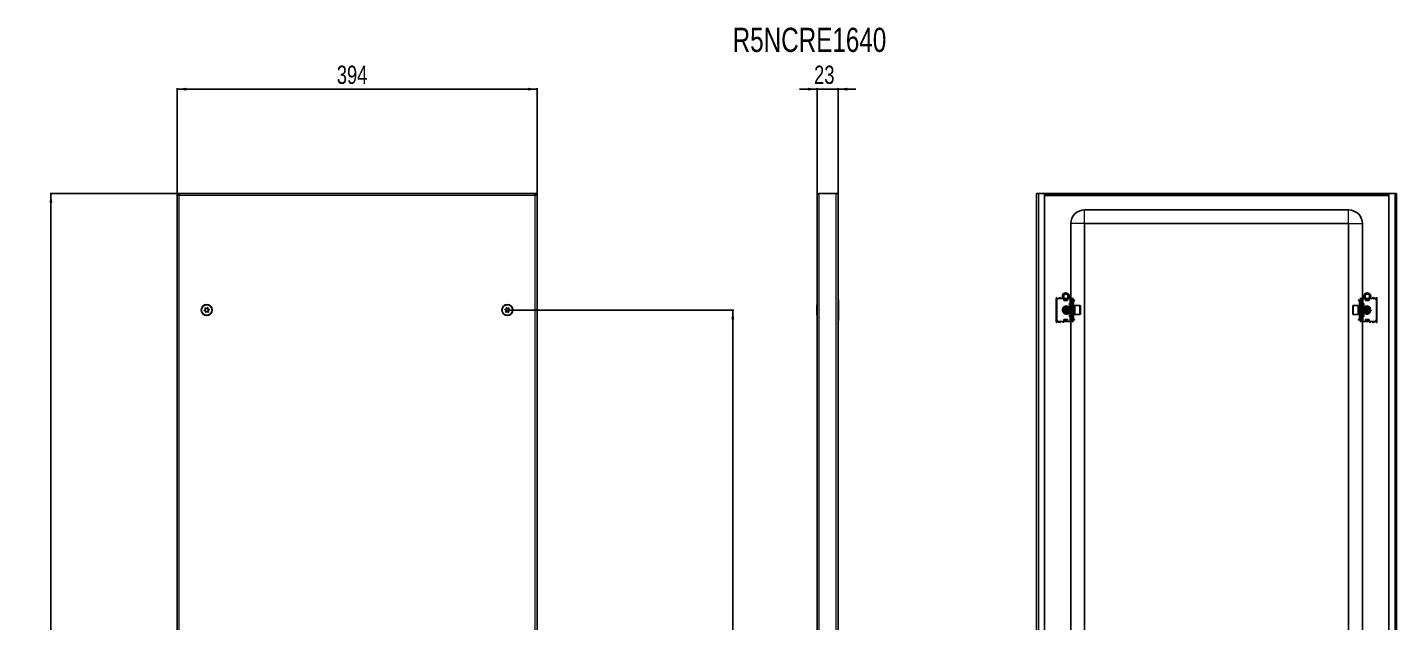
# Model space of a CAD drawing. Header units: millimetres. Extents: x 4 to 1503, y -702 to 1192.
# Drawn here: x 4 to 1503, y 541 to 1192 of the extents above; entities that cross this region are included whole.
import ezdxf

# ---------------------------------------------------------------- set-up
doc = ezdxf.new("R2010")
doc.units = ezdxf.units.MM
doc.layers.add('FORMAT', color=7, linetype='Continuous')
doc.styles.add('SLDTEXTSTYLE0', font='TXT', dxfattribs={"width": 0.75})
doc.dimstyles.new('SLDDIMSTYLE0', dxfattribs={"dimtxt": 20, "dimasz": 10, "dimexe": 0, "dimexo": 0.0625, "dimgap": 5, "dimtad": 2, "dimdec": 1, "dimrnd": 1e-09, "dimzin": 12, "dimdsep": 46, "dimtxsty": 'SLDTEXTSTYLE0', "dimsah": 1, "dimcen": 0.09, "dimadec": 0, "dimazin": 3, "dimtfac": 1, "dimtmove": 0, "dimatfit": 0, "dimfxl": 0, "dimfrac": 2, "dimtolj": 1, "dimtzin": 12, "dimarcsym": 0})
doc.dimstyles.new('SLDDIMSTYLE1', dxfattribs={"dimtxt": 20, "dimasz": 10, "dimexe": 0, "dimexo": 0.0625, "dimgap": 5, "dimtad": 2, "dimdec": 1, "dimrnd": 1e-09, "dimzin": 12, "dimdsep": 46, "dimtxsty": 'SLDTEXTSTYLE0', "dimsah": 1, "dimcen": 0.09, "dimadec": 0, "dimazin": 3, "dimtfac": 1, "dimtofl": 0, "dimtmove": 0, "dimatfit": 3, "dimfxl": 0, "dimfrac": 2, "dimtolj": 1, "dimtzin": 12, "dimarcsym": 0})

# ---------------------------------------------------------------- blocks, each defined once
blk = doc.blocks.new('_D')
at = {"layer": 'FORMAT'}
for p, q in [((868.5, 1124.4), (849.3, 1124.4)), ((868.5, 1008.1), (868.5, 1125.4)), ((868.5, 1124.4), (891.5, 1124.4)), ((891.5, 1010.2), (891.5, 1125.4)), ((891.5, 1124.4), (910.7, 1124.4))]:
    blk.add_line(p, q, dxfattribs=at)
for points in [[(868.5, 1124.4), (858.5, 1125.9), (858.5, 1122.8)], [(891.5, 1124.4), (901.5, 1122.8), (901.5, 1125.9)]]:
    blk.add_solid(points, dxfattribs=at)
at = {"layer": 'FORMAT', "insert": (865.2, 1150.1), "char_height": 20, "attachment_point": 1, "style": 'SLDTEXTSTYLE0'}
blk.add_mtext('23', dxfattribs=at)
blk = doc.blocks.new('_D_1')
at = {"layer": 'FORMAT'}
for p, q in [((168.1, 1010.2), (29.1, 1010.2)), ((30.1, 1010.2), (30.1, -544.8)), ((168.1, -544.8), (29.1, -544.8))]:
    blk.add_line(p, q, dxfattribs=at)
for points in [[(30.1, 1010.2), (28.5, 1000.2), (31.6, 1000.2)], [(30.1, -544.8), (31.6, -534.8), (28.5, -534.8)]]:
    blk.add_solid(points, dxfattribs=at)
at = {"layer": 'FORMAT', "insert": (4.3, 203.1), "char_height": 20, "attachment_point": 1, "rotation": 90, "style": 'SLDTEXTSTYLE0'}
blk.add_mtext('1555', dxfattribs=at)
blk = doc.blocks.new('_D_2')
at = {"layer": 'FORMAT'}
for p, q in [((168.1, 1010.2), (168.1, 1125.4)), ((168.1, 1124.4), (562.1, 1124.4)), ((562.1, 1010.2), (562.1, 1125.4))]:
    blk.add_line(p, q, dxfattribs=at)
for points in [[(168.1, 1124.4), (178.1, 1122.8), (178.1, 1125.9)], [(562.1, 1124.4), (552.1, 1125.9), (552.1, 1122.8)]]:
    blk.add_solid(points, dxfattribs=at)
at = {"layer": 'FORMAT', "insert": (342.9, 1150.1), "char_height": 20, "attachment_point": 1, "style": 'SLDTEXTSTYLE0'}
blk.add_mtext('394', dxfattribs=at)
blk = doc.blocks.new('_D_3')
at = {"layer": 'FORMAT'}
for p, q in [((529.6, 882.7), (777.3, 882.7)), ((776.3, 882.7), (776.3, -417.3)), ((529.6, -417.3), (777.3, -417.3))]:
    blk.add_line(p, q, dxfattribs=at)
for points in [[(776.3, 882.7), (774.7, 872.7), (777.8, 872.7)], [(776.3, -417.3), (777.8, -407.3), (774.7, -407.3)]]:
    blk.add_solid(points, dxfattribs=at)
at = {"layer": 'FORMAT', "insert": (750.5, 203.1), "char_height": 20, "attachment_point": 1, "rotation": 90, "style": 'SLDTEXTSTYLE0'}
blk.add_mtext('1300', dxfattribs=at)

msp = doc.modelspace()

# ---------------------------------------------------------------- linework, layer by layer
at = {"color": 7, "linetype": 'Continuous', "lineweight": 25}
for p, q in [((168.08, 1010.2), (168.08, -544.8)), ((168.08, 1010.2), (169.58, 1010.2)), ((169.78, 1010.2), (169.58, 1010.2)), ((169.78, 1009.09), (169.78, 1010.2)), ((560.38, 1010.2), (169.78, 1010.2)), ((560.38, 1009.08), (560.38, 1010.2)), ((560.58, 1010.2), (560.38, 1010.2)), ((560.58, 1010.2), (562.08, 1010.2)), ((562.08, -544.8), (562.08, 1010.2)), ((868.5, -542.7), (868.5, 1008.1)), ((870.6, 1010.2), (889.4, 1010.2)), ((889.4, 1010.2), (891.5, 1010.2)), ((891.5, 1010.2), (891.5, -544.8)), ((1108.66, 1010.2), (1110.76, 1010.2)), ((1108.66, -544.8), (1108.66, 1010.2)), ((1110.76, 1010.2), (1117.16, 1010.2)), ((1117.16, 1010.2), (1117.16, -544.8)), ((1117.16, 1010.2), (1494.16, 1010.2)), ((1117.16, 1008.7), (1494.16, 1008.7)), ((1494.16, -544.8), (1494.16, 1010.2)), ((1494.16, 1010.2), (1500.56, 1010.2)), ((1500.56, 1010.2), (1502.66, 1010.2)), ((1502.66, 1010.2), (1502.66, -544.8)), ((1450.16, 992.2), (1161.16, 992.2)), ((1146.16, 977.2), (1146.16, 895.2)), ((1161.16, 977.2), (1161.16, -511.8)), ((1450.16, 977.2), (1161.16, 977.2)), ((1450.16, -511.8), (1450.16, 977.2)), ((1465.16, 895.2), (1465.16, 977.2)), ((868.5, 888.49), (868.2, 888.49)), ((868.2, 876.92), (868.2, 888.49)), ((892, 893.2), (892, 872.2)), ((1130.16, 895.45), (1130.16, 869.95)), ((1130.66, 893.2), (1130.66, 872.2)), ((1138.66, 895.2), (1132.66, 895.2)), ((1138.66, 895.2), (1138.66, 893.2)), ((1138.86, 894.41), (1138.66, 894.53)), ((1138.66, 893.2), (1142.66, 893.2)), ((1138.86, 893.2), (1138.86, 894.41)), ((1138.91, 894.82), (1139.24, 895.06)), ((1139.41, 894.82), (1138.91, 894.47)), ((1138.91, 894.47), (1138.91, 894.82)), ((1138.91, 893.55), (1138.91, 894.47)), ((1138.91, 893.2), (1138.91, 893.55)), ((1139.41, 894.97), (1139.41, 894.82)), ((1139.41, 894.82), (1139.81, 894.82)), ((1141.21, 885.7), (1140.66, 885.15)), ((1140.66, 885.15), (1140.66, 880.25)), ((1141.27, 885.7), (1141.21, 885.7)), ((1141.21, 885.7), (1141.21, 879.7)), ((1141.66, 885.15), (1141.27, 885.7)), ((1141.27, 885.7), (1141.27, 881.55)), ((1141.5, 894.82), (1141.91, 894.82)), ((1142.05, 885.7), (1141.66, 885.15)), ((1141.66, 885.15), (1141.66, 881.77)), ((1141.91, 894.82), (1141.91, 894.97)), ((1142.41, 894.47), (1141.91, 894.82)), ((1142.27, 885.7), (1142.05, 885.7)), ((1142.05, 885.7), (1142.05, 881.55)), ((1142.08, 895.06), (1142.41, 894.82)), ((1142.66, 885.15), (1142.27, 885.7)), ((1142.27, 885.7), (1142.27, 881.55)), ((1142.41, 894.82), (1142.41, 894.47)), ((1142.66, 894.53), (1142.41, 894.38)), ((1142.41, 894.47), (1142.41, 893.55)), ((1142.41, 893.55), (1142.41, 893.2)), ((1142.49, 885.39), (1142.73, 885.25)), ((1145.16, 895.2), (1142.66, 895.2)), ((1142.66, 893.2), (1142.66, 895.2)), ((1143.05, 885.7), (1142.66, 885.15)), ((1142.66, 885.15), (1142.66, 881.77)), ((1143.27, 885.7), (1143.05, 885.7)), ((1143.05, 885.7), (1143.05, 881.55)), ((1143.66, 885.15), (1143.27, 885.7)), ((1143.27, 885.7), (1143.27, 881.55)), ((1144.05, 885.7), (1143.66, 885.15)), ((1143.66, 885.15), (1143.66, 881.77)), ((1144.27, 885.7), (1144.05, 885.7)), ((1144.05, 885.7), (1144.05, 881.55)), ((1144.66, 885.15), (1144.27, 885.7)), ((1144.27, 885.7), (1144.27, 881.55)), ((1144.66, 889.7), (1144.66, 887.7)), ((1145.16, 889.7), (1144.66, 889.7)), ((1144.66, 887.95), (1145.66, 887.95)), ((1144.66, 887.7), (1146.33, 886.73)), ((1146.16, 886.7), (1144.66, 886.7)), ((1144.66, 886.7), (1144.66, 878.7)), ((1146.66, 895.2), (1145.16, 895.2)), ((1146.66, 889.7), (1145.16, 889.7)), ((1145.66, 887.95), (1146.16, 887.95)), ((1146.16, 887.95), (1146.16, 886.83)), ((1146.66, 893.2), (1146.66, 895.2)), ((1146.66, 895.2), (1148.66, 895.2)), ((1146.66, 893.2), (1146.66, 872.2)), ((1147.66, 872.2), (1147.66, 893.2)), ((1148.66, 895.2), (1148.66, 894.93)), ((1148.66, 894.93), (1148.66, 870.47)), ((1148.66, 894.11), (1148.87, 893.91)), ((1149.16, 891.45), (1148.66, 891.45)), ((1149.16, 887.95), (1148.66, 887.95)), ((1149.05, 885.7), (1148.66, 885.15)), ((1149.27, 885.7), (1149.05, 885.7)), ((1149.05, 885.7), (1149.05, 881.55)), ((1149.16, 893.2), (1149.16, 892.74)), ((1149.16, 887.95), (1149.16, 891.45)), ((1149.16, 885.7), (1149.16, 887.95)), ((1149.24, 892.86), (1150.22, 893.84)), ((1149.6, 892.51), (1149.24, 892.86)), ((1149.66, 885.15), (1149.27, 885.7)), ((1149.27, 885.7), (1149.27, 881.55)), ((1149.6, 892.51), (1150.57, 893.49)), ((1150.05, 885.7), (1149.66, 885.15)), ((1149.66, 885.15), (1149.66, 881.77)), ((1150.41, 885.7), (1150.05, 885.7)), ((1150.05, 885.7), (1150.05, 881.55)), ((1150.22, 893.84), (1150.57, 893.49)), ((1156.06, 887.7), (1150.66, 887.7)), ((1150.66, 887.7), (1150.66, 877.7)), ((1156.66, 887.1), (1156.66, 878.3)), ((1454.66, 886.77), (1454.66, 887.1)), ((1454.66, 878.3), (1454.66, 886.77)), ((1460.66, 887.7), (1455.26, 887.7)), ((1460.66, 887.32), (1460.66, 887.7)), ((1460.66, 877.7), (1460.66, 887.32)), ((1461.1, 893.84), (1460.74, 893.49)), ((1461.72, 892.51), (1460.74, 893.49)), ((1461.27, 885.7), (1460.91, 885.7)), ((1462.07, 892.86), (1461.1, 893.84)), ((1461.66, 885.15), (1461.27, 885.7)), ((1461.27, 881.55), (1461.27, 885.7)), ((1462.05, 885.7), (1461.66, 885.15)), ((1461.66, 881.77), (1461.66, 885.15)), ((1461.72, 892.51), (1462.07, 892.86)), ((1462.27, 885.7), (1462.05, 885.7)), ((1462.05, 881.55), (1462.05, 885.7)), ((1462.16, 893.2), (1462.16, 892.81)), ((1462.16, 891.45), (1462.66, 891.45)), ((1462.16, 891.45), (1462.16, 887.95)), ((1462.66, 887.95), (1462.16, 887.95)), ((1462.16, 887.95), (1462.16, 885.7)), ((1462.66, 885.15), (1462.27, 885.7)), ((1462.27, 881.55), (1462.27, 885.7)), ((1462.45, 893.91), (1462.66, 894.11)), ((1462.66, 895.2), (1464.66, 895.2)), ((1462.66, 894.93), (1462.66, 895.2)), ((1462.66, 870.47), (1462.66, 894.93)), ((1463.66, 893.2), (1463.66, 872.2)), ((1464.66, 895.2), (1464.66, 893.2)), ((1464.66, 895.2), (1466.16, 895.2)), ((1464.66, 872.2), (1464.66, 893.2)), ((1466.16, 889.7), (1464.66, 889.7)), ((1464.98, 886.73), (1466.66, 887.7)), ((1465.16, 886.83), (1465.16, 887.95)), ((1465.16, 887.95), (1465.66, 887.95)), ((1466.66, 886.7), (1465.16, 886.7)), ((1465.66, 887.95), (1466.66, 887.95)), ((1466.16, 895.2), (1468.66, 895.2)), ((1466.66, 889.7), (1466.16, 889.7)), ((1466.66, 887.7), (1466.66, 889.7)), ((1466.66, 878.7), (1466.66, 886.7)), ((1467.05, 885.7), (1466.66, 885.15)), ((1467.27, 885.7), (1467.05, 885.7)), ((1467.05, 881.55), (1467.05, 885.7)), ((1467.66, 885.15), (1467.27, 885.7)), ((1467.27, 881.55), (1467.27, 885.7)), ((1468.05, 885.7), (1467.66, 885.15)), ((1467.66, 881.77), (1467.66, 885.15)), ((1468.27, 885.7), (1468.05, 885.7)), ((1468.05, 881.55), (1468.05, 885.7)), ((1468.66, 885.15), (1468.27, 885.7)), ((1468.27, 881.55), (1468.27, 885.7)), ((1468.58, 885.25), (1468.83, 885.39)), ((1468.66, 895.2), (1468.66, 893.2)), ((1468.91, 894.38), (1468.66, 894.53)), ((1468.66, 893.2), (1472.66, 893.2)), ((1469.05, 885.7), (1468.66, 885.15)), ((1468.66, 881.77), (1468.66, 885.15)), ((1468.91, 894.82), (1469.24, 895.06)), ((1469.41, 894.82), (1468.91, 894.47)), ((1468.91, 894.47), (1468.91, 894.82)), ((1468.91, 893.55), (1468.91, 894.47)), ((1468.91, 893.2), (1468.91, 893.55)), ((1469.27, 885.7), (1469.05, 885.7)), ((1469.05, 881.55), (1469.05, 885.7)), ((1469.66, 885.15), (1469.27, 885.7)), ((1469.27, 881.55), (1469.27, 885.7)), ((1469.41, 894.97), (1469.41, 894.82)), ((1469.41, 894.82), (1469.81, 894.82)), ((1470.05, 885.7), (1469.66, 885.15)), ((1469.66, 881.77), (1469.66, 885.15)), ((1470.1, 885.7), (1470.05, 885.7)), ((1470.05, 881.55), (1470.05, 885.7)), ((1470.66, 885.15), (1470.1, 885.7)), ((1470.1, 885.47), (1470.1, 885.7)), ((1470.1, 879.7), (1470.1, 885.47)), ((1470.66, 884.96), (1470.66, 885.15)), ((1470.66, 880.25), (1470.66, 884.96)), ((1471.5, 894.82), (1471.91, 894.82)), ((1471.91, 894.82), (1471.91, 894.97)), ((1472.41, 894.47), (1471.91, 894.82)), ((1472.08, 895.06), (1472.41, 894.82)), ((1472.41, 894.82), (1472.41, 894.47)), ((1472.41, 894.47), (1472.41, 893.55)), ((1472.41, 893.55), (1472.41, 893.2)), ((1472.66, 894.53), (1472.46, 894.41)), ((1472.46, 894.41), (1472.46, 893.2)), ((1472.66, 895.2), (1478.66, 895.2)), ((1472.66, 893.2), (1472.66, 895.2)), ((1480.66, 872.2), (1480.66, 893.2)), ((1481.16, 869.95), (1481.16, 895.45)), ((868.2, 876.92), (868.5, 876.92)), ((1138.66, 870.2), (1132.66, 870.2)), ((1138.16, 870.2), (1138.16, 869.95)), ((1142.66, 872.2), (1138.66, 872.2)), ((1138.66, 872.2), (1138.66, 870.2)), ((1138.66, 870.32), (1138.86, 870.32)), ((1138.86, 870.32), (1138.86, 872.2)), ((1138.91, 871.85), (1138.91, 872.2)), ((1138.91, 870.93), (1138.91, 871.85)), ((1138.91, 870.93), (1139.41, 870.58)), ((1138.91, 870.58), (1138.91, 870.93)), ((1139.41, 870.23), (1138.91, 870.58)), ((1141.91, 870.58), (1139.41, 870.58)), ((1139.41, 870.58), (1139.41, 870.23)), ((1141.91, 870.23), (1139.41, 870.23)), ((1140.14, 880.14), (1140.97, 879.95)), ((1140.66, 880.25), (1141.21, 879.7)), ((1141.21, 879.7), (1141.27, 879.7)), ((1141.27, 881.55), (1141.27, 879.7)), ((1141.27, 879.7), (1141.66, 880.25)), ((1141.45, 879.96), (1141.82, 880.02)), ((1141.66, 881.77), (1141.66, 880.25)), ((1141.66, 880.25), (1142.05, 879.7)), ((1141.91, 870.58), (1142.41, 870.93)), ((1141.91, 870.23), (1141.91, 870.58)), ((1142.41, 870.58), (1141.91, 870.23)), ((1142.05, 881.55), (1142.05, 879.7)), ((1142.05, 879.7), (1142.27, 879.7)), ((1142.27, 881.55), (1142.27, 879.7)), ((1142.27, 879.7), (1142.66, 880.25)), ((1142.41, 872.2), (1142.41, 871.85)), ((1142.41, 871.85), (1142.41, 870.93)), ((1142.41, 870.93), (1142.41, 870.58)), ((1142.73, 880.15), (1142.49, 880.01)), ((1142.66, 881.77), (1142.66, 880.25)), ((1142.66, 880.25), (1143.05, 879.7)), ((1142.66, 870.2), (1142.66, 872.2)), ((1145.16, 870.2), (1142.66, 870.2)), ((1143.05, 881.55), (1143.05, 879.7)), ((1143.05, 879.7), (1143.27, 879.7)), ((1143.27, 881.55), (1143.27, 879.7)), ((1143.27, 879.7), (1143.66, 880.25)), ((1143.66, 881.77), (1143.66, 880.25)), ((1143.66, 880.25), (1144.05, 879.7)), ((1144.05, 881.55), (1144.05, 879.7)), ((1144.05, 879.7), (1144.27, 879.7)), ((1144.27, 881.55), (1144.27, 879.7)), ((1144.27, 879.7), (1144.66, 880.25)), ((1144.66, 878.7), (1146.16, 878.7)), ((1146.33, 878.67), (1144.66, 877.7)), ((1144.66, 877.7), (1144.66, 875.7)), ((1145.66, 877.45), (1144.66, 877.45)), ((1144.66, 875.7), (1145.16, 875.7)), ((1145.16, 875.7), (1146.66, 875.7)), ((1146.66, 870.2), (1145.16, 870.2)), ((1146.16, 877.45), (1145.66, 877.45)), ((1146.16, 878.57), (1146.16, 877.45)), ((1146.16, 870.2), (1146.16, 520.2)), ((1146.66, 870.2), (1146.66, 872.2)), ((1148.66, 870.2), (1146.66, 870.2)), ((1148.66, 880.25), (1149.05, 879.7)), ((1148.66, 877.45), (1149.16, 877.45)), ((1149.16, 873.95), (1148.66, 873.95)), ((1148.87, 871.49), (1148.66, 871.29)), ((1148.66, 870.47), (1148.66, 870.2)), ((1149.05, 881.55), (1149.05, 879.7)), ((1149.05, 879.7), (1149.27, 879.7)), ((1149.16, 877.45), (1149.16, 879.7)), ((1149.16, 873.95), (1149.16, 877.45)), ((1149.16, 872.2), (1149.16, 872.59)), ((1149.6, 872.89), (1149.24, 872.54)), ((1149.24, 872.54), (1150.22, 871.56)), ((1149.27, 881.55), (1149.27, 879.7)), ((1149.27, 879.7), (1149.66, 880.25)), ((1149.6, 872.89), (1150.57, 871.91)), ((1149.66, 881.77), (1149.66, 880.25)), ((1149.66, 880.25), (1150.05, 879.7)), ((1150.05, 881.55), (1150.05, 879.7)), ((1150.05, 879.7), (1150.41, 879.7)), ((1150.22, 871.56), (1150.57, 871.91)), ((1150.66, 877.7), (1156.06, 877.7)), ((1455.26, 877.7), (1460.66, 877.7)), ((1461.72, 872.89), (1460.74, 871.91)), ((1461.1, 871.56), (1460.74, 871.91)), ((1460.91, 879.7), (1461.27, 879.7)), ((1462.07, 872.54), (1461.1, 871.56)), ((1461.27, 879.7), (1461.27, 881.55)), ((1461.27, 879.7), (1461.66, 880.25)), ((1461.66, 880.25), (1461.66, 881.77)), ((1461.66, 880.25), (1462.05, 879.7)), ((1461.72, 872.89), (1462.07, 872.54)), ((1462.05, 879.7), (1462.05, 881.55)), ((1462.05, 879.7), (1462.27, 879.7)), ((1462.16, 879.7), (1462.16, 877.45)), ((1462.16, 877.45), (1462.16, 873.95)), ((1462.16, 877.45), (1462.66, 877.45)), ((1462.16, 873.95), (1462.66, 873.95)), ((1462.16, 872.2), (1462.16, 872.66)), ((1462.27, 879.7), (1462.27, 881.55)), ((1462.27, 879.7), (1462.66, 880.25)), ((1462.66, 871.29), (1462.45, 871.49)), ((1462.66, 870.2), (1462.66, 870.47)), ((1464.66, 870.2), (1462.66, 870.2)), ((1464.66, 875.7), (1466.16, 875.7)), ((1464.66, 872.2), (1464.66, 870.2)), ((1464.66, 870.2), (1466.16, 870.2)), ((1466.66, 877.7), (1464.98, 878.67)), ((1465.16, 878.7), (1466.66, 878.7)), ((1465.16, 877.45), (1465.16, 878.57)), ((1465.66, 877.45), (1465.16, 877.45)), ((1465.16, 520.2), (1465.16, 870.2)), ((1466.66, 877.45), (1465.66, 877.45)), ((1466.16, 875.7), (1466.66, 875.7)), ((1466.16, 870.2), (1468.66, 870.2)), ((1466.66, 880.25), (1467.05, 879.7)), ((1466.66, 875.7), (1466.66, 877.7)), ((1467.05, 879.7), (1467.05, 881.55)), ((1467.05, 879.7), (1467.27, 879.7)), ((1467.27, 879.7), (1467.27, 881.55)), ((1467.27, 879.7), (1467.66, 880.25)), ((1467.66, 880.25), (1467.66, 881.77)), ((1467.66, 880.25), (1468.05, 879.7)), ((1468.05, 879.7), (1468.05, 881.55)), ((1468.05, 879.7), (1468.27, 879.7)), ((1468.27, 879.7), (1468.27, 881.55)), ((1468.27, 879.7), (1468.66, 880.25)), ((1468.83, 880.01), (1468.58, 880.15)), ((1468.66, 880.25), (1468.66, 881.77)), ((1468.66, 880.25), (1469.05, 879.7)), ((1468.66, 872.2), (1468.66, 870.2)), ((1472.66, 872.2), (1468.66, 872.2)), ((1468.91, 871.85), (1468.91, 872.2)), ((1468.91, 870.93), (1468.91, 871.85)), ((1468.91, 870.58), (1468.91, 870.93)), ((1468.91, 870.93), (1469.41, 870.58)), ((1469.41, 870.23), (1468.91, 870.58)), ((1469.05, 879.7), (1469.05, 881.55)), ((1469.05, 879.7), (1469.27, 879.7)), ((1469.27, 879.7), (1469.27, 881.55)), ((1469.27, 879.7), (1469.66, 880.25)), ((1469.41, 870.58), (1469.41, 870.23)), ((1471.91, 870.58), (1469.41, 870.58)), ((1471.91, 870.23), (1469.41, 870.23)), ((1469.5, 880.02), (1469.87, 879.96)), ((1469.66, 880.25), (1469.66, 881.77)), ((1469.66, 880.25), (1470.05, 879.7)), ((1470.05, 879.7), (1470.05, 881.55)), ((1470.05, 879.7), (1470.1, 879.7)), ((1470.1, 879.7), (1470.66, 880.25)), ((1470.35, 879.95), (1471.18, 880.14)), ((1471.91, 870.58), (1472.41, 870.93)), ((1471.91, 870.23), (1471.91, 870.58)), ((1472.41, 870.58), (1471.91, 870.23)), ((1472.41, 872.2), (1472.41, 871.85)), ((1472.41, 871.85), (1472.41, 870.93)), ((1472.41, 870.93), (1472.41, 870.58)), ((1472.46, 872.2), (1472.46, 870.32)), ((1472.46, 870.32), (1472.66, 870.32)), ((1472.66, 870.2), (1472.66, 872.2)), ((1472.66, 870.2), (1478.66, 870.2)), ((1473.16, 869.95), (1473.16, 870.2))]:
    msp.add_line(p, q, dxfattribs=at)
at = {"color": 8, "linetype": 'Continuous', "lineweight": 18}
for p, q in [((170.18, 1008.1), (170.18, -542.7)), ((559.98, 1008.1), (170.18, 1008.1)), ((559.98, -542.7), (559.98, 1008.1)), ((870.6, -544.8), (870.6, 1010.2)), ((889.4, -544.8), (889.4, 1010.2)), ((1110.76, 1010.2), (1110.76, -544.8)), ((1117.16, 1008.1), (1494.16, 1008.1)), ((1500.56, 1010.2), (1500.56, -544.8)), ((1161.16, 977.2), (1161.16, 992.2)), ((1450.16, 977.2), (1450.16, 992.2)), ((1161.16, 977.2), (1146.16, 977.2)), ((1450.16, 977.2), (1465.16, 977.2)), ((1130.16, 895.45), (1134.16, 895.45)), ((1134.16, 895.45), (1137.66, 895.45)), ((1142.41, 893.55), (1138.91, 893.55)), ((1145.16, 895.2), (1145.16, 889.7)), ((1145.66, 889.7), (1145.66, 887.95)), ((1146.16, 878.7), (1146.16, 886.7)), ((1147.66, 893.2), (1146.66, 893.2)), ((1148.66, 893.7), (1148.87, 893.91)), ((1148.66, 893.2), (1149.16, 893.2)), ((1150.41, 885.47), (1150.41, 885.7)), ((1150.41, 879.7), (1150.41, 885.47)), ((1156.06, 877.7), (1156.06, 887.7)), ((1455.26, 887.7), (1455.26, 887.32)), ((1455.26, 887.32), (1455.26, 877.7)), ((1460.91, 885.7), (1460.91, 879.7)), ((1462.66, 893.2), (1462.16, 893.2)), ((1462.66, 893.7), (1462.45, 893.91)), ((1464.66, 893.2), (1463.66, 893.2)), ((1465.16, 886.7), (1465.16, 878.7)), ((1465.66, 887.95), (1465.66, 889.7)), ((1466.16, 889.7), (1466.16, 895.2)), ((1472.41, 893.55), (1468.91, 893.55)), ((1473.66, 895.45), (1477.16, 895.45)), ((1481.16, 895.45), (1477.16, 895.45)), ((1130.16, 869.95), (1134.16, 869.95)), ((1138.16, 869.95), (1134.16, 869.95)), ((1138.91, 871.85), (1142.41, 871.85)), ((1145.16, 875.7), (1145.16, 870.2)), ((1145.66, 877.45), (1145.66, 875.7)), ((1146.66, 872.2), (1147.66, 872.2)), ((1148.66, 872.2), (1149.16, 872.2)), ((1148.66, 871.7), (1148.87, 871.49)), ((1462.66, 872.2), (1462.16, 872.2)), ((1462.66, 871.7), (1462.45, 871.49)), ((1463.66, 872.2), (1464.66, 872.2)), ((1465.66, 875.7), (1465.66, 877.45)), ((1466.16, 870.2), (1466.16, 875.7)), ((1468.91, 871.85), (1472.41, 871.85)), ((1477.16, 869.95), (1473.16, 869.95)), ((1481.16, 869.95), (1477.16, 869.95))]:
    msp.add_line(p, q, dxfattribs=at)
at = {"color": 7, "linetype": 'Continuous', "lineweight": 25, "flags": 128}
for points in [[(1141.82, 885.38), (1141.69, 885.41), (1141.45, 885.44)], [(1469.87, 885.44), (1469.62, 885.41), (1469.5, 885.38)]]:
    msp.add_lwpolyline(points, dxfattribs=at)
at = {"color": 7, "linetype": 'Continuous', "lineweight": 25}
for centre, radius in [((1140.66, 897.7), 3), ((1140.66, 897.7), 2.5), ((1470.66, 897.7), 3), ((1470.66, 897.7), 2.5), ((200.58, 882.7), 6), ((200.58, 882.7), 5.78), ((200.58, 882.7), 1.85), ((529.58, 882.7), 6), ((529.58, 882.7), 5.79), ((529.58, 882.7), 1.85)]:
    msp.add_circle(centre, radius, dxfattribs=at)
for centre, radius, start, end in [((1161.16, 977.2), 15, 90, 180), ((1450.16, 977.2), 15, 0, 90), ((1140.66, 897.7), 3.75, 0, 221.81031), ((1470.66, 897.7), 3.75, 0, 221.81031), ((890, 893.2), 2, 0, 41.40962), ((1132.66, 893.2), 2, 90, 180), ((1141.16, 882.7), 4, 45.71765, 270), ((1141.16, 882.7), 3, 74.33161, 285.66839), ((1141.16, 882.7), 2.76, 94.01261, 248.2426), ((1141.16, 882.7), 2.45, 101.79772, 258.20228), ((1140.66, 897.7), 3.75, 318.18969, 0), ((1146.16, 887.2), 0.5, 270, 0), ((1149.66, 893.2), 2, 120, 180), ((1148.16, 893.2), 1, 0, 45), ((1150.41, 885.95), 0.25, 270, 0), ((1156.06, 887.1), 0.6, 0, 90), ((1455.26, 887.1), 0.6, 90, 180), ((1460.91, 885.95), 0.25, 180, 270), ((1463.16, 893.2), 1, 135, 180), ((1461.66, 893.2), 2, 0, 60), ((1465.16, 887.2), 0.5, 180, 270), ((1470.16, 882.7), 4, 90, 134.28235), ((1470.16, 882.7), 4, 225.71765, 90), ((1470.16, 882.7), 3, 254.33161, 105.66839), ((1470.16, 882.7), 2.76, 291.7574, 85.98739), ((1470.16, 882.7), 2.45, 21.7574, 78.20228), ((1470.66, 897.7), 3.75, 318.18969, 0), ((1478.66, 893.2), 2, 0, 90), ((890, 872.2), 2, 318.59038, 0), ((1132.66, 872.2), 2, 180, 270), ((1141.16, 882.7), 4, 270, 314.28235), ((1146.16, 878.2), 0.5, 0, 90), ((1149.66, 872.2), 2, 180, 240), ((1148.16, 872.2), 1, 315, 0), ((1150.41, 879.45), 0.25, 360, 90), ((1156.06, 878.3), 0.6, 270, 360), ((1455.26, 878.3), 0.6, 180, 270), ((1460.91, 879.45), 0.25, 90, 180), ((1463.16, 872.2), 1, 180, 225), ((1461.66, 872.2), 2, 300, 0), ((1465.16, 878.2), 0.5, 90, 180), ((1470.16, 882.7), 2.45, 281.79772, 21.7574), ((1478.66, 872.2), 2, 270, 0)]:
    msp.add_arc(centre, radius, start, end, dxfattribs=at)
at = {"color": 8, "linetype": 'Continuous', "lineweight": 18}
for centre, start, end in [((1141.16, 882.7), 38.94244, 270), ((1470.16, 882.7), 218.94244, 90), ((1470.16, 882.7), 90, 141.05756), ((1141.16, 882.7), 270, 321.05756)]:
    msp.add_arc(centre, 4.5, start, end, dxfattribs=at)
at = {"color": 7, "linetype": 'Continuous', "lineweight": 25}
for points, knots in [([(170.18, 1008.1), (169.9, 1008.28), (169.63, 1008.45), (169.12, 1008.8), (168.89, 1008.97), (168.5, 1009.33), (168.34, 1009.5), (168.13, 1009.85), (168.08, 1010.02), (168.08, 1010.2)], [0, 0, 0, 0, 0.25, 0.25, 0.5, 0.5, 0.75, 0.75, 1, 1, 1, 1]), ([(170.18, 1008.1), (170.02, 1008.45), (169.86, 1008.8), (169.64, 1009.5), (169.58, 1009.85), (169.58, 1010.2)], [0, 0, 0, 0, 0.5, 0.5, 1, 1, 1, 1]), ([(169.78, 1010.2), (169.81, 1010.2), (169.84, 1010.15), (169.91, 1009.94), (169.94, 1009.78), (170.01, 1009.39), (170.04, 1009.16), (170.11, 1008.65), (170.14, 1008.38), (170.18, 1008.1)], [0, 0, 0, 0, 0.25, 0.25, 0.5, 0.5, 0.75, 0.75, 1, 1, 1, 1]), ([(559.98, 1008.1), (560.01, 1008.38), (560.04, 1008.65), (560.11, 1009.16), (560.14, 1009.39), (560.21, 1009.78), (560.24, 1009.94), (560.31, 1010.15), (560.34, 1010.2), (560.38, 1010.2)], [0, 0, 0, 0, 0.25, 0.25, 0.5, 0.5, 0.75, 0.75, 1, 1, 1, 1]), ([(562.08, 1010.2), (562.08, 1010.02), (562.02, 1009.85), (561.81, 1009.5), (561.66, 1009.33), (561.27, 1008.97), (561.04, 1008.8), (560.53, 1008.45), (560.25, 1008.28), (559.98, 1008.1)], [0, 0, 0, 0, 0.25, 0.25, 0.5, 0.5, 0.75, 0.75, 1, 1, 1, 1]), ([(560.58, 1010.2), (560.58, 1009.85), (560.51, 1009.5), (560.29, 1008.8), (560.13, 1008.45), (559.98, 1008.1)], [0, 0, 0, 0, 0.5, 0.5, 1, 1, 1, 1]), ([(870.6, 1010.2), (870.32, 1010.02), (870.05, 1009.85), (869.54, 1009.5), (869.31, 1009.33), (868.92, 1008.97), (868.76, 1008.8), (868.55, 1008.45), (868.5, 1008.28), (868.5, 1008.1)], [0, 0, 0, 0, 0.25, 0.25, 0.5, 0.5, 0.75, 0.75, 1, 1, 1, 1]), ([(201.61, 885.3), (201.6, 885.3), (201.58, 885.31), (201.52, 885.29), (201.39, 885.22), (201.1, 884.97), (200.69, 884.62), (200.07, 884.5), (199.58, 884.66), (199.22, 884.82), (199, 884.91), (198.9, 884.92), (198.86, 884.91), (198.83, 884.89), (198.82, 884.87), (198.8, 884.8), (198.82, 884.53), (198.93, 884.07), (198.93, 883.36), (198.44, 882.84), (198.04, 882.58), (197.84, 882.4), (197.81, 882.34), (197.8, 882.31), (197.81, 882.28), (197.83, 882.25), (197.86, 882.22), (197.93, 882.18), (198.14, 882.09), (198.5, 881.97), (198.97, 881.75), (199.34, 881.23), (199.4, 880.69), (199.44, 880.31), (199.48, 880.16), (199.51, 880.12), (199.54, 880.1), (199.58, 880.09), (199.63, 880.11), (199.76, 880.18), (200.05, 880.43), (200.46, 880.79), (201.08, 880.9), (201.58, 880.74), (201.93, 880.58), (202.15, 880.49), (202.25, 880.48), (202.29, 880.49), (202.32, 880.51), (202.34, 880.53), (202.35, 880.6), (202.33, 880.87), (202.22, 881.33), (202.23, 882.04), (202.71, 882.56), (203.11, 882.82), (203.31, 883), (203.34, 883.06), (203.35, 883.09), (203.34, 883.12), (203.32, 883.15), (203.29, 883.18), (203.22, 883.22), (203.01, 883.31), (202.65, 883.43), (202.18, 883.66), (201.81, 884.17), (201.76, 884.71), (201.72, 885.1), (201.68, 885.24), (201.64, 885.29), (201.62, 885.3), (201.61, 885.3)], [0, 0, 0, 0, 0.0020087, 0.00442, 0.0093647, 0.0255282, 0.0677053, 0.0957862, 0.1246456, 0.1503415, 0.1605194, 0.1633943, 0.1656965, 0.1672448, 0.1688741, 0.1707699, 0.1786058, 0.2119941, 0.2499945, 0.2879948, 0.3213831, 0.329219, 0.3311148, 0.3327441, 0.3342924, 0.3362166, 0.3385353, 0.3413178, 0.349662, 0.3753578, 0.4042173, 0.4322982, 0.4744753, 0.4906388, 0.4966691, 0.49844, 0.5, 0.5020087, 0.50442, 0.5093647, 0.5255282, 0.5677053, 0.5957862, 0.6246456, 0.6503415, 0.6605194, 0.6633943, 0.6656965, 0.6672448, 0.6688741, 0.6707699, 0.6786058, 0.7119941, 0.7499945, 0.7879948, 0.8213831, 0.829219, 0.8311148, 0.8327441, 0.8342924, 0.8362166, 0.8385353, 0.8413178, 0.849662, 0.8753578, 0.9042173, 0.9322982, 0.9744753, 0.9906388, 0.9966691, 0.99844, 1, 1, 1, 1]), ([(528.54, 885.3), (528.53, 885.29), (528.5, 885.28), (528.48, 885.23), (528.44, 885.09), (528.4, 884.71), (528.34, 884.17), (527.97, 883.65), (527.5, 883.43), (527.13, 883.31), (526.91, 883.21), (526.84, 883.16), (526.81, 883.13), (526.8, 883.09), (526.81, 883.06), (526.84, 883), (527.04, 882.82), (527.44, 882.56), (527.93, 882.04), (527.93, 881.33), (527.82, 880.87), (527.8, 880.6), (527.82, 880.53), (527.83, 880.51), (527.86, 880.49), (527.9, 880.48), (527.94, 880.48), (528.02, 880.5), (528.23, 880.58), (528.58, 880.74), (529.07, 880.9), (529.69, 880.79), (530.1, 880.43), (530.4, 880.18), (530.53, 880.1), (530.59, 880.09), (530.62, 880.1), (530.65, 880.12), (530.68, 880.17), (530.72, 880.31), (530.76, 880.69), (530.81, 881.23), (531.18, 881.75), (531.65, 881.97), (532.02, 882.1), (532.24, 882.19), (532.32, 882.24), (532.34, 882.28), (532.35, 882.31), (532.34, 882.34), (532.31, 882.4), (532.11, 882.58), (531.71, 882.84), (531.23, 883.36), (531.22, 884.07), (531.33, 884.53), (531.35, 884.8), (531.34, 884.87), (531.32, 884.89), (531.29, 884.91), (531.26, 884.92), (531.21, 884.92), (531.13, 884.9), (530.92, 884.82), (530.58, 884.66), (530.08, 884.5), (529.46, 884.61), (529.05, 884.97), (528.75, 885.22), (528.63, 885.3), (528.57, 885.31), (528.55, 885.3), (528.54, 885.3)], [0, 0, 0, 0, 0.0020087, 0.00442, 0.0093647, 0.0255282, 0.0677053, 0.0957862, 0.1246456, 0.1503415, 0.1605194, 0.1633943, 0.1656965, 0.1672448, 0.1688741, 0.1707699, 0.1786058, 0.2119941, 0.2499945, 0.2879948, 0.3213831, 0.329219, 0.3311148, 0.3327441, 0.3342924, 0.3362166, 0.3385353, 0.3413178, 0.349662, 0.3753578, 0.4042173, 0.4322982, 0.4744753, 0.4906388, 0.4966691, 0.49844, 0.5, 0.5020087, 0.50442, 0.5093647, 0.5255282, 0.5677053, 0.5957862, 0.6246456, 0.6503415, 0.6605194, 0.6633943, 0.6656965, 0.6672448, 0.6688741, 0.6707699, 0.6786058, 0.7119941, 0.7499945, 0.7879948, 0.8213831, 0.829219, 0.8311148, 0.8327441, 0.8342924, 0.8362166, 0.8385353, 0.8413178, 0.849662, 0.8753578, 0.9042173, 0.9322982, 0.9744753, 0.9906388, 0.9966691, 0.99844, 1, 1, 1, 1]), ([(1130.16, 895.45), (1130.25, 895.69), (1130.44, 896.18), (1130.64, 896.58), (1130.73, 896.77)], [0, 0, 0, 0, 0.5020654, 1, 1, 1, 1]), ([(1133.59, 896.76), (1133.67, 896.61), (1133.84, 896.26), (1134.03, 895.77), (1134.14, 895.49), (1134.16, 895.45)], [0, 0, 0, 0, 0.4154826, 0.9171518, 1, 1, 1, 1]), ([(1134.16, 895.45), (1134.25, 895.69), (1134.44, 896.18), (1134.64, 896.58), (1134.73, 896.77)], [0, 0, 0, 0, 0.5020654, 1, 1, 1, 1]), ([(1149.24, 892.86), (1149.09, 892.68), (1148.79, 892.3), (1148.66, 891.77), (1148.66, 891.49), (1148.66, 891.45)], [0, 0, 0, 0, 0.4618628, 0.9237257, 1, 1, 1, 1]), ([(1149.6, 892.51), (1149.48, 892.36), (1149.29, 892.13), (1149.18, 891.75), (1149.16, 891.55), (1149.16, 891.45)], [0, 0, 0, 0, 0.4850424, 0.7384039, 1, 1, 1, 1]), ([(1462.16, 891.45), (1462.14, 891.64), (1462.11, 891.93), (1461.92, 892.28), (1461.79, 892.43), (1461.72, 892.51)], [0, 0, 0, 0, 0.4850424, 0.7384039, 1, 1, 1, 1]), ([(1462.66, 891.45), (1462.63, 891.69), (1462.58, 892.18), (1462.29, 892.63), (1462.1, 892.84), (1462.07, 892.86)], [0, 0, 0, 0, 0.4618628, 0.9237257, 1, 1, 1, 1]), ([(1476.59, 896.76), (1476.67, 896.61), (1476.84, 896.26), (1477.03, 895.77), (1477.14, 895.49), (1477.16, 895.45)], [0, 0, 0, 0, 0.4154826, 0.91715183, 1, 1, 1, 1]), ([(1477.16, 895.45), (1477.25, 895.69), (1477.44, 896.18), (1477.64, 896.58), (1477.73, 896.77)], [0, 0, 0, 0, 0.5020654, 1, 1, 1, 1]), ([(1480.59, 896.76), (1480.67, 896.61), (1480.84, 896.26), (1481.03, 895.77), (1481.14, 895.49), (1481.16, 895.45)], [0, 0, 0, 0, 0.4154826, 0.91715183, 1, 1, 1, 1]), ([(1130.73, 868.64), (1130.65, 868.8), (1130.48, 869.14), (1130.28, 869.63), (1130.17, 869.91), (1130.16, 869.95)], [0, 0, 0, 0, 0.4154826, 0.9171518, 1, 1, 1, 1]), ([(1134.16, 869.95), (1134.06, 869.71), (1133.87, 869.22), (1133.68, 868.82), (1133.59, 868.63)], [0, 0, 0, 0, 0.5020654, 1, 1, 1, 1]), ([(1134.73, 868.64), (1134.65, 868.8), (1134.48, 869.14), (1134.28, 869.63), (1134.17, 869.91), (1134.16, 869.95)], [0, 0, 0, 0, 0.4154826, 0.9171518, 1, 1, 1, 1]), ([(1138.16, 869.95), (1138.11, 869.83), (1138.02, 869.59), (1137.87, 869.24), (1137.73, 868.91), (1137.63, 868.72), (1137.59, 868.63)], [0, 0, 0, 0, 0.2474545, 0.5020799, 0.7495343, 1, 1, 1, 1]), ([(1148.66, 873.95), (1148.68, 873.71), (1148.73, 873.23), (1149.02, 872.77), (1149.22, 872.56), (1149.24, 872.54)], [0, 0, 0, 0, 0.4618628, 0.9237257, 1, 1, 1, 1]), ([(1149.16, 873.95), (1149.18, 873.76), (1149.21, 873.47), (1149.4, 873.12), (1149.53, 872.97), (1149.6, 872.89)], [0, 0, 0, 0, 0.4850424, 0.7384039, 1, 1, 1, 1]), ([(1461.72, 872.89), (1461.84, 873.04), (1462.02, 873.27), (1462.14, 873.65), (1462.15, 873.85), (1462.16, 873.95)], [0, 0, 0, 0, 0.4850424, 0.7384039, 1, 1, 1, 1]), ([(1462.07, 872.54), (1462.23, 872.73), (1462.53, 873.1), (1462.65, 873.63), (1462.66, 873.91), (1462.66, 873.95)], [0, 0, 0, 0, 0.4618628, 0.9237257, 1, 1, 1, 1]), ([(1473.73, 868.64), (1473.65, 868.8), (1473.48, 869.14), (1473.28, 869.63), (1473.17, 869.91), (1473.16, 869.95)], [0, 0, 0, 0, 0.4154826, 0.9171518, 1, 1, 1, 1]), ([(1477.16, 869.95), (1477.06, 869.71), (1476.87, 869.22), (1476.68, 868.82), (1476.59, 868.63)], [0, 0, 0, 0, 0.5020654, 1, 1, 1, 1]), ([(1477.73, 868.64), (1477.65, 868.8), (1477.48, 869.14), (1477.28, 869.63), (1477.17, 869.91), (1477.16, 869.95)], [0, 0, 0, 0, 0.4154826, 0.9171518, 1, 1, 1, 1]), ([(1481.16, 869.95), (1481.06, 869.71), (1480.87, 869.22), (1480.68, 868.82), (1480.59, 868.63)], [0, 0, 0, 0, 0.5020654, 1, 1, 1, 1])]:
    msp.add_open_spline(points, degree=3, knots=knots, dxfattribs=at)

# ---------------------------------------------------------------- texts
at = {"layer": 'FORMAT', "insert": (776.08, 1191.54), "char_height": 26.458, "attachment_point": 1, "style": 'SLDTEXTSTYLE0'}
msp.add_mtext('R5NCRE1640', dxfattribs=at)

# ---------------------------------------------------------------- dimensions: what is measured, and where the dimension line sits
at = {"layer": 'FORMAT'}
for base, p1, p2, dimstyle, picture, middle in [((562.08, 1124.37), (168.08, 1010.2), (562.08, 1010.2), 'SLDDIMSTYLE1', '_D_2', (365.08, 1124.37)), ((891.5, 1124.37), (868.5, 1008.1), (891.5, 1010.2), 'SLDDIMSTYLE0', '_D', (880, 1124.37))]:
    dim = msp.add_linear_dim(base=base, p1=p1, p2=p2, dimstyle=dimstyle, dxfattribs=at)
    dim.commit()
    dim.dimension.update_dxf_attribs({"geometry": picture, "text_midpoint": middle, "dimtype": 160})
for base, p1, p2, picture, middle in [((30.07, -544.8), (168.08, 1010.2), (168.08, -544.8), '_D_1', (30.07, 232.7)), ((776.25, -417.3), (529.58, 882.7), (529.58, -417.3), '_D_3', (776.25, 232.7))]:
    dim = msp.add_linear_dim(base=base, p1=p1, p2=p2, angle=90, dimstyle='SLDDIMSTYLE1', dxfattribs=at)
    dim.commit()
    dim.dimension.update_dxf_attribs({"geometry": picture, "text_midpoint": middle, "dimtype": 160})

doc.saveas('drawing.dxf')
